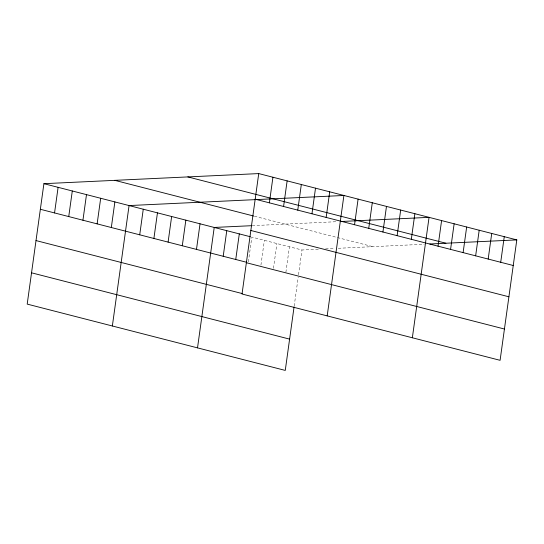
<?xml version="1.0" encoding="UTF-8"?>
<svg xmlns="http://www.w3.org/2000/svg" width="544" height="544" viewBox="0 0 544 544"><rect width="100%" height="100%" fill="white"/><g stroke="black" fill="none" stroke-linecap="round" stroke-linejoin="round"><path stroke-width="0.41" stroke-dasharray="2.72 2.04" d="M248.39 261.888L251.831 237.109L301.968 249.995L318.845 249.2M260.93 265.112L264.364 240.332M273.462 268.328L276.903 243.556M285.879 272.374L289.435 246.772M294.188 306.061L298.187 277.243M298.527 274.774L301.968 249.995M252.205 225.665L337.294 221.666M325.598 248.887L334.886 248.445M338.259 248.288L424.232 244.249M254.368 216.213L372.864 246.663"/><path stroke-width="0.82" d="M258.74 173.584L242.032 294.005L500.092 360.318L516.8 239.897L258.74 173.584L43.908 183.682L27.2 304.103L285.26 370.416L294.073 306.884M54.55 212.935L58.106 187.333M68.741 216.58L72.298 190.978M82.94 220.225L86.489 194.623M97.131 223.876L100.681 198.274M111.323 227.521L114.872 201.919M112.356 325.985L129.071 205.564L343.903 195.473L327.189 315.887M139.713 234.818L143.262 209.216M153.904 238.462L157.454 212.86M168.096 242.107L171.646 216.505M182.288 245.759L185.844 220.157M196.479 249.404L200.036 223.802M197.52 347.868L214.227 227.446L251.362 225.706M223.21 256.272L226.76 230.67M235.742 259.495L239.299 233.893M269.382 202.837L272.932 177.235M283.574 206.482L287.13 180.88M297.765 210.134L301.322 184.525M311.964 213.778L315.513 188.176M326.155 217.423L329.705 191.821M354.538 224.72L358.095 199.118M368.737 228.364L372.286 202.762M382.928 232.016L386.478 206.414M397.12 235.661L400.676 210.059M411.312 239.306L414.868 213.704M412.352 337.77L429.06 217.355L340.51 221.517M438.042 246.174L441.592 220.572M450.575 249.397L454.131 223.795M463.107 252.62L466.664 227.018M475.646 255.836L479.196 230.234M488.179 259.06L491.728 233.458M500.711 262.283L504.268 236.681M429.855 243.984L516.8 239.897M187.85 176.916L445.903 243.229M255.19 199.192L513.25 265.499M114.804 180.35L253.579 216.016M250.845 230.479L508.905 296.793M43.908 183.682L250.267 236.708M40.358 209.284L246.711 262.31M246.371 262.718L504.431 329.025M36.013 240.577L242.372 293.604M31.538 272.809L289.598 339.123"/></g></svg>
